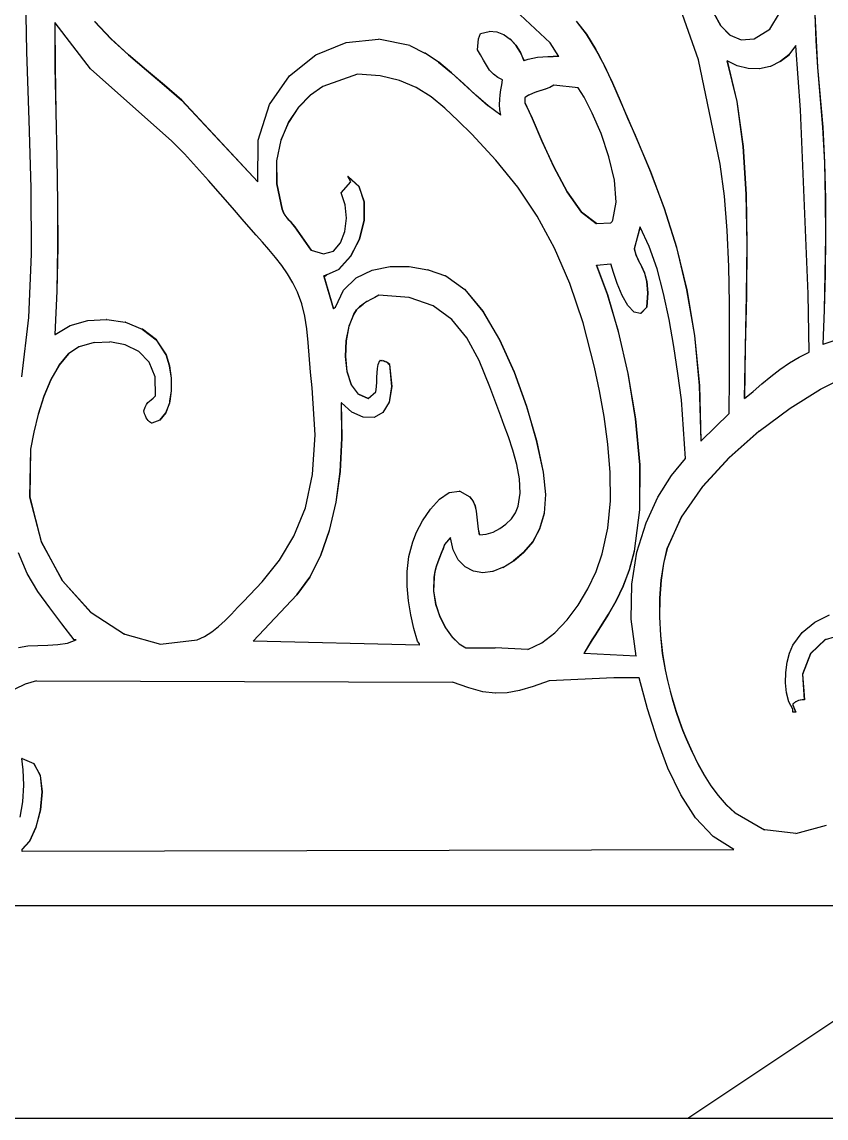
# Model space of a CAD drawing. Header units: inches. Extents: x -2812 to 9774, y -15726 to -746.
# Drawn here: x 2793.42 to 2805.66, y -9119.16 to -9102.48 of the extents above; entities that cross this region are included whole.
import ezdxf

# ---------------------------------------------------------------- set-up
doc = ezdxf.new("R2010")
doc.units = ezdxf.units.IN
doc.header["$LTSCALE"] = 17
doc.header["$MEASUREMENT"] = 0
doc.layers.add('OUTLINE', color=1, linetype='Continuous', lineweight=25)

msp = doc.modelspace()

# ---------------------------------------------------------------- linework, layer by layer
for p, q in [((2803.717, -9103.055), (2803.242, -9101.705)), ((2793.495, -9102.937), (2793.477, -9101.911)), ((2801.459, -9102.8), (2800.929, -9102.302)), ((2794.525, -9102.471), (2794.773, -9102.739)), ((2794.776, -9102.739), (2794.528, -9102.471)), ((2801.856, -9102.468), (2802.011, -9102.668)), ((2802.014, -9102.668), (2801.859, -9102.468)), ((2803.951, -9102.346), (2804.056, -9102.54)), ((2804.058, -9102.54), (2803.954, -9102.346)), ((2804.802, -9102.59), (2804.951, -9102.348)), ((2805.49, -9102.365), (2805.508, -9102.763)), ((2805.511, -9102.763), (2805.493, -9102.365)), ((2793.919, -9102.489), (2793.925, -9103.169)), ((2793.922, -9102.493), (2793.919, -9102.489)), ((2793.927, -9103.169), (2793.922, -9102.493)), ((2794.464, -9103.194), (2793.922, -9102.493)), ((2800.398, -9102.655), (2800.529, -9102.628)), ((2800.532, -9102.628), (2800.529, -9102.628)), ((2800.648, -9102.636), (2800.532, -9102.628)), ((2800.651, -9102.636), (2800.648, -9102.636)), ((2800.757, -9102.677), (2800.651, -9102.636)), ((2804.058, -9102.54), (2804.056, -9102.54)), ((2804.056, -9102.54), (2804.197, -9102.681)), ((2804.2, -9102.681), (2804.058, -9102.54)), ((2804.566, -9102.738), (2804.802, -9102.59)), ((2794.773, -9102.739), (2795.039, -9102.983)), ((2794.776, -9102.739), (2794.773, -9102.739)), ((2795.042, -9102.983), (2794.776, -9102.739)), ((2797.894, -9102.982), (2798.357, -9102.792)), ((2798.357, -9102.792), (2798.846, -9102.742)), ((2798.849, -9102.742), (2798.846, -9102.742)), ((2799.323, -9102.841), (2798.849, -9102.742)), ((2800.354, -9102.904), (2800.369, -9102.738)), ((2800.369, -9102.738), (2800.398, -9102.655)), ((2800.759, -9102.677), (2800.757, -9102.677)), ((2800.759, -9102.677), (2800.853, -9102.744)), ((2800.853, -9102.744), (2800.936, -9102.835)), ((2800.856, -9102.744), (2800.853, -9102.744)), ((2800.939, -9102.835), (2800.856, -9102.744)), ((2801.591, -9103.007), (2801.459, -9102.8)), ((2802.014, -9102.668), (2802.011, -9102.668)), ((2802.011, -9102.668), (2802.153, -9102.897)), ((2802.156, -9102.897), (2802.014, -9102.668)), ((2804.2, -9102.681), (2804.197, -9102.681)), ((2804.2, -9102.681), (2804.369, -9102.753)), ((2804.369, -9102.753), (2804.566, -9102.738)), ((2805.508, -9102.763), (2805.531, -9103.171)), ((2805.511, -9102.763), (2805.508, -9102.763)), ((2805.534, -9103.171), (2805.511, -9102.763)), ((2793.529, -9103.976), (2793.495, -9102.937)), ((2799.326, -9102.841), (2799.323, -9102.841)), ((2799.326, -9102.841), (2799.553, -9102.953)), ((2799.556, -9102.953), (2799.553, -9102.953)), ((2799.762, -9103.093), (2799.556, -9102.953)), ((2800.4, -9102.983), (2800.354, -9102.904)), ((2800.939, -9102.835), (2800.936, -9102.835)), ((2800.936, -9102.835), (2801.006, -9102.945)), ((2801.008, -9102.945), (2800.939, -9102.835)), ((2801.006, -9102.945), (2801.061, -9103.07)), ((2801.008, -9102.945), (2801.006, -9102.945)), ((2801.063, -9103.069), (2801.008, -9102.945)), ((2802.156, -9102.897), (2802.153, -9102.897)), ((2802.153, -9102.897), (2802.202, -9102.989)), ((2802.204, -9102.988), (2802.156, -9102.897)), ((2805.199, -9102.841), (2805.094, -9102.979)), ((2805.097, -9102.979), (2805.199, -9102.845)), ((2805.199, -9102.845), (2805.199, -9102.841)), ((2805.273, -9103.816), (2805.199, -9102.845)), ((2795.042, -9102.983), (2795.039, -9102.983)), ((2795.039, -9102.983), (2795.313, -9103.214)), ((2795.316, -9103.214), (2795.042, -9102.983)), ((2797.491, -9103.3), (2797.894, -9102.982)), ((2799.762, -9103.093), (2799.957, -9103.253)), ((2799.765, -9103.093), (2799.762, -9103.093)), ((2799.96, -9103.253), (2799.765, -9103.093)), ((2800.444, -9103.063), (2800.4, -9102.983)), ((2800.49, -9103.14), (2800.444, -9103.063)), ((2800.539, -9103.212), (2800.49, -9103.14)), ((2801.061, -9103.07), (2801.063, -9103.069)), ((2801.063, -9103.069), (2801.126, -9103.046)), ((2801.126, -9103.046), (2801.195, -9103.029)), ((2801.195, -9103.029), (2801.269, -9103.017)), ((2801.269, -9103.017), (2801.346, -9103.011)), ((2801.346, -9103.011), (2801.426, -9103.007)), ((2801.426, -9103.007), (2801.508, -9103.007)), ((2801.511, -9103.007), (2801.508, -9103.007)), ((2801.511, -9103.007), (2801.509, -9103.007)), ((2801.591, -9103.007), (2801.511, -9103.007)), ((2802.202, -9102.989), (2802.204, -9102.988)), ((2802.202, -9102.989), (2802.286, -9103.147)), ((2802.289, -9103.147), (2802.204, -9102.988)), ((2804.05, -9104.646), (2803.717, -9103.055)), ((2804.153, -9103.07), (2804.304, -9103.693)), ((2804.157, -9103.071), (2804.153, -9103.07)), ((2804.307, -9103.693), (2804.157, -9103.071)), ((2804.308, -9103.15), (2804.157, -9103.071)), ((2804.962, -9103.084), (2804.812, -9103.156)), ((2805.094, -9102.979), (2804.962, -9103.084)), ((2804.964, -9103.084), (2804.962, -9103.084)), ((2804.964, -9103.084), (2805.097, -9102.979)), ((2805.097, -9102.979), (2805.094, -9102.979)), ((2793.925, -9103.169), (2793.937, -9103.854)), ((2793.927, -9103.169), (2793.925, -9103.169)), ((2793.94, -9103.854), (2793.927, -9103.169)), ((2795.701, -9104.293), (2794.464, -9103.194)), ((2795.313, -9103.214), (2795.586, -9103.44)), ((2795.316, -9103.214), (2795.313, -9103.214)), ((2795.589, -9103.44), (2795.316, -9103.214)), ((2797.186, -9103.735), (2797.491, -9103.3)), ((2798.528, -9103.277), (2798.001, -9103.464)), ((2798.872, -9103.3), (2798.528, -9103.277)), ((2799.167, -9103.369), (2798.872, -9103.3)), ((2799.957, -9103.253), (2800.143, -9103.424)), ((2799.96, -9103.253), (2799.957, -9103.253)), ((2800.146, -9103.424), (2799.96, -9103.253)), ((2800.596, -9103.274), (2800.539, -9103.212)), ((2800.661, -9103.325), (2800.596, -9103.274)), ((2802.289, -9103.147), (2802.286, -9103.147)), ((2802.286, -9103.147), (2802.41, -9103.412)), ((2802.413, -9103.412), (2802.289, -9103.147)), ((2804.474, -9103.191), (2804.308, -9103.15)), ((2804.644, -9103.192), (2804.474, -9103.191)), ((2804.647, -9103.192), (2804.644, -9103.192)), ((2804.809, -9103.156), (2804.647, -9103.192)), ((2804.812, -9103.156), (2804.809, -9103.156)), ((2805.531, -9103.171), (2805.609, -9104.084)), ((2805.534, -9103.171), (2805.531, -9103.171)), ((2805.612, -9104.084), (2805.534, -9103.171)), ((2795.589, -9103.44), (2795.586, -9103.44)), ((2795.586, -9103.44), (2795.848, -9103.671)), ((2795.851, -9103.671), (2795.589, -9103.44)), ((2797.998, -9103.464), (2797.811, -9103.596)), ((2798.001, -9103.464), (2797.998, -9103.464)), ((2799.422, -9103.479), (2799.167, -9103.369)), ((2800.146, -9103.424), (2800.143, -9103.424)), ((2800.143, -9103.424), (2800.326, -9103.594)), ((2800.329, -9103.594), (2800.146, -9103.424)), ((2800.737, -9103.36), (2800.661, -9103.325)), ((2800.711, -9103.512), (2800.724, -9103.437)), ((2800.724, -9103.437), (2800.737, -9103.36)), ((2801.451, -9103.476), (2801.388, -9103.501)), ((2801.454, -9103.476), (2801.451, -9103.476)), ((2801.518, -9103.443), (2801.454, -9103.476)), ((2801.886, -9103.484), (2801.518, -9103.443)), ((2802.413, -9103.412), (2802.41, -9103.412)), ((2802.41, -9103.412), (2802.528, -9103.682)), ((2802.531, -9103.682), (2802.413, -9103.412)), ((2797.808, -9103.596), (2797.629, -9103.779)), ((2797.632, -9103.779), (2797.811, -9103.596)), ((2797.811, -9103.596), (2797.808, -9103.596)), ((2799.649, -9103.622), (2799.422, -9103.479)), ((2799.858, -9103.792), (2799.649, -9103.622)), ((2800.329, -9103.594), (2800.326, -9103.594)), ((2800.326, -9103.594), (2800.512, -9103.756)), ((2800.515, -9103.756), (2800.329, -9103.594)), ((2800.692, -9103.661), (2800.699, -9103.587)), ((2800.699, -9103.587), (2800.711, -9103.512)), ((2801.076, -9103.629), (2801.076, -9103.712)), ((2801.079, -9103.629), (2801.076, -9103.629)), ((2801.131, -9103.594), (2801.079, -9103.629)), ((2801.079, -9103.712), (2801.079, -9103.629)), ((2801.134, -9103.594), (2801.131, -9103.594)), ((2801.191, -9103.567), (2801.134, -9103.594)), ((2801.193, -9103.567), (2801.191, -9103.567)), ((2801.253, -9103.544), (2801.193, -9103.567)), ((2801.256, -9103.544), (2801.253, -9103.544)), ((2801.318, -9103.523), (2801.256, -9103.544)), ((2801.321, -9103.523), (2801.318, -9103.523)), ((2801.385, -9103.501), (2801.321, -9103.523)), ((2801.388, -9103.501), (2801.385, -9103.501)), ((2801.979, -9103.625), (2801.886, -9103.484)), ((2802.102, -9103.867), (2801.979, -9103.625)), ((2795.848, -9103.671), (2797.011, -9104.915)), ((2795.851, -9103.671), (2795.848, -9103.671)), ((2797.012, -9104.912), (2795.851, -9103.671)), ((2797.014, -9104.277), (2797.186, -9103.735)), ((2797.629, -9103.779), (2797.475, -9104.008)), ((2797.478, -9104.008), (2797.632, -9103.779)), ((2797.632, -9103.779), (2797.629, -9103.779)), ((2800.06, -9103.984), (2799.858, -9103.792)), ((2800.515, -9103.756), (2800.512, -9103.756)), ((2800.707, -9103.897), (2800.515, -9103.756)), ((2800.689, -9103.737), (2800.692, -9103.661)), ((2800.694, -9103.816), (2800.689, -9103.737)), ((2801.079, -9103.712), (2801.076, -9103.712)), ((2801.076, -9103.712), (2801.138, -9103.847)), ((2801.14, -9103.845), (2801.079, -9103.712)), ((2802.528, -9103.682), (2802.642, -9103.951)), ((2802.531, -9103.682), (2802.528, -9103.682)), ((2802.645, -9103.951), (2802.531, -9103.682)), ((2804.304, -9103.693), (2804.396, -9104.374)), ((2804.307, -9103.693), (2804.304, -9103.693)), ((2804.399, -9104.374), (2804.307, -9103.693)), ((2793.558, -9105.007), (2793.529, -9103.976)), ((2793.937, -9103.854), (2793.951, -9104.541)), ((2793.94, -9103.854), (2793.937, -9103.854)), ((2793.954, -9104.541), (2793.94, -9103.854)), ((2800.707, -9103.897), (2800.694, -9103.816)), ((2800.708, -9103.899), (2800.707, -9103.897)), ((2801.138, -9103.847), (2801.14, -9103.845)), ((2801.138, -9103.847), (2801.186, -9103.952)), ((2801.189, -9103.952), (2801.14, -9103.845)), ((2801.186, -9103.952), (2801.335, -9104.296)), ((2801.189, -9103.952), (2801.186, -9103.952)), ((2801.338, -9104.296), (2801.189, -9103.952)), ((2802.234, -9104.18), (2802.102, -9103.867)), ((2802.642, -9103.951), (2802.754, -9104.21)), ((2802.645, -9103.951), (2802.642, -9103.951)), ((2802.757, -9104.21), (2802.645, -9103.951)), ((2805.39, -9106.616), (2805.273, -9103.816)), ((2797.475, -9104.008), (2797.36, -9104.281)), ((2797.363, -9104.281), (2797.478, -9104.008)), ((2797.478, -9104.008), (2797.475, -9104.008)), ((2800.266, -9104.189), (2800.06, -9103.984)), ((2805.609, -9104.084), (2805.637, -9104.618)), ((2805.612, -9104.084), (2805.609, -9104.084)), ((2805.639, -9104.618), (2805.612, -9104.084)), ((2795.891, -9104.488), (2795.701, -9104.293)), ((2797.012, -9104.912), (2797.014, -9104.277)), ((2797.36, -9104.281), (2797.296, -9104.594)), ((2797.299, -9104.594), (2797.363, -9104.281)), ((2797.363, -9104.281), (2797.36, -9104.281)), ((2800.634, -9104.582), (2800.266, -9104.189)), ((2801.335, -9104.296), (2801.515, -9104.687)), ((2801.338, -9104.296), (2801.335, -9104.296)), ((2801.518, -9104.687), (2801.338, -9104.296)), ((2802.353, -9104.531), (2802.234, -9104.18)), ((2802.757, -9104.21), (2802.754, -9104.21)), ((2802.754, -9104.21), (2802.986, -9104.754)), ((2802.989, -9104.754), (2802.757, -9104.21)), ((2804.396, -9104.374), (2804.442, -9105.101)), ((2804.399, -9104.374), (2804.396, -9104.374)), ((2804.445, -9105.101), (2804.399, -9104.374)), ((2793.951, -9104.541), (2793.962, -9105.226)), ((2793.954, -9104.541), (2793.951, -9104.541)), ((2793.964, -9105.226), (2793.954, -9104.541)), ((2796.077, -9104.688), (2795.891, -9104.488)), ((2797.296, -9104.594), (2797.298, -9104.945)), ((2797.299, -9104.594), (2797.296, -9104.594)), ((2797.301, -9104.945), (2797.299, -9104.594)), ((2800.966, -9104.994), (2800.634, -9104.582)), ((2802.438, -9104.888), (2802.353, -9104.531)), ((2805.637, -9104.618), (2805.651, -9105.178)), ((2805.639, -9104.618), (2805.637, -9104.618)), ((2805.654, -9105.178), (2805.639, -9104.618)), ((2796.26, -9104.894), (2796.077, -9104.688)), ((2801.515, -9104.687), (2801.718, -9105.066)), ((2801.518, -9104.687), (2801.515, -9104.687)), ((2801.721, -9105.066), (2801.518, -9104.687)), ((2802.989, -9104.754), (2802.986, -9104.754)), ((2802.986, -9104.754), (2803.198, -9105.319)), ((2803.201, -9105.319), (2802.989, -9104.754)), ((2804.112, -9105.134), (2804.05, -9104.646)), ((2796.442, -9105.102), (2796.26, -9104.894)), ((2797.011, -9104.915), (2797.012, -9104.912)), ((2797.298, -9104.945), (2797.38, -9105.33)), ((2797.301, -9104.945), (2797.298, -9104.945)), ((2797.382, -9105.33), (2797.301, -9104.945)), ((2798.278, -9105.081), (2798.425, -9104.915)), ((2798.425, -9104.915), (2798.381, -9104.832)), ((2798.384, -9104.832), (2798.381, -9104.832)), ((2798.381, -9104.832), (2798.386, -9104.837)), ((2798.552, -9104.983), (2798.384, -9104.832)), ((2798.384, -9104.832), (2798.386, -9104.837)), ((2798.386, -9104.837), (2798.549, -9104.983)), ((2802.466, -9105.221), (2802.438, -9104.888)), ((2793.564, -9106.014), (2793.558, -9105.007)), ((2796.622, -9105.311), (2796.442, -9105.102)), ((2798.341, -9105.262), (2798.278, -9105.081)), ((2798.549, -9104.983), (2798.628, -9105.216)), ((2798.552, -9104.983), (2798.549, -9104.983)), ((2798.631, -9105.216), (2798.552, -9104.983)), ((2801.264, -9105.437), (2800.966, -9104.994)), ((2801.718, -9105.066), (2801.936, -9105.373)), ((2801.721, -9105.066), (2801.718, -9105.066)), ((2801.939, -9105.373), (2801.721, -9105.066)), ((2804.153, -9105.656), (2804.112, -9105.134)), ((2804.442, -9105.101), (2804.455, -9105.862)), ((2804.445, -9105.101), (2804.442, -9105.101)), ((2804.458, -9105.862), (2804.445, -9105.101)), ((2793.962, -9105.226), (2793.963, -9105.906)), ((2793.964, -9105.226), (2793.962, -9105.226)), ((2793.966, -9105.906), (2793.964, -9105.226)), ((2796.802, -9105.519), (2796.622, -9105.311)), ((2798.36, -9105.467), (2798.341, -9105.262)), ((2798.628, -9105.216), (2798.627, -9105.495)), ((2798.631, -9105.216), (2798.628, -9105.216)), ((2798.63, -9105.495), (2798.631, -9105.216)), ((2802.416, -9105.496), (2802.466, -9105.221)), ((2805.651, -9105.178), (2805.653, -9105.748)), ((2805.654, -9105.178), (2805.651, -9105.178)), ((2805.656, -9105.748), (2805.654, -9105.178)), ((2797.38, -9105.33), (2797.399, -9105.379)), ((2797.382, -9105.33), (2797.38, -9105.33)), ((2797.402, -9105.379), (2797.382, -9105.33)), ((2797.399, -9105.379), (2797.423, -9105.422)), ((2797.402, -9105.379), (2797.399, -9105.379)), ((2797.426, -9105.422), (2797.402, -9105.379)), ((2797.423, -9105.422), (2797.451, -9105.46)), ((2797.426, -9105.422), (2797.423, -9105.422)), ((2797.454, -9105.46), (2797.426, -9105.422)), ((2797.451, -9105.46), (2797.481, -9105.495)), ((2797.454, -9105.46), (2797.451, -9105.46)), ((2797.484, -9105.495), (2797.454, -9105.46)), ((2798.335, -9105.669), (2798.36, -9105.467)), ((2801.528, -9105.922), (2801.264, -9105.437)), ((2801.936, -9105.373), (2802.161, -9105.55)), ((2801.939, -9105.373), (2801.936, -9105.373)), ((2802.164, -9105.549), (2801.939, -9105.373)), ((2803.201, -9105.319), (2803.198, -9105.319)), ((2803.198, -9105.319), (2803.384, -9105.915)), ((2803.387, -9105.915), (2803.201, -9105.319)), ((2796.982, -9105.724), (2796.802, -9105.519)), ((2797.481, -9105.495), (2797.512, -9105.529)), ((2797.484, -9105.495), (2797.481, -9105.495)), ((2797.515, -9105.529), (2797.484, -9105.495)), ((2797.512, -9105.529), (2797.543, -9105.563)), ((2797.515, -9105.529), (2797.512, -9105.529)), ((2797.545, -9105.563), (2797.515, -9105.529)), ((2797.543, -9105.563), (2797.571, -9105.6)), ((2797.545, -9105.563), (2797.543, -9105.563)), ((2797.574, -9105.6), (2797.545, -9105.563)), ((2797.571, -9105.6), (2797.821, -9105.952)), ((2797.574, -9105.6), (2797.571, -9105.6)), ((2797.824, -9105.952), (2797.574, -9105.6)), ((2798.627, -9105.495), (2798.556, -9105.784)), ((2798.558, -9105.784), (2798.63, -9105.495)), ((2798.63, -9105.495), (2798.627, -9105.495)), ((2802.161, -9105.55), (2802.164, -9105.549)), ((2802.164, -9105.549), (2802.386, -9105.537)), ((2802.386, -9105.537), (2802.396, -9105.528)), ((2802.396, -9105.528), (2802.401, -9105.523)), ((2802.401, -9105.523), (2802.406, -9105.516)), ((2802.406, -9105.516), (2802.409, -9105.509)), ((2802.409, -9105.509), (2802.416, -9105.496)), ((2802.828, -9105.6), (2802.74, -9105.931)), ((2802.743, -9105.931), (2802.83, -9105.603)), ((2802.83, -9105.603), (2802.828, -9105.6)), ((2802.969, -9105.897), (2802.83, -9105.603)), ((2797.079, -9105.833), (2796.982, -9105.724)), ((2798.268, -9105.844), (2798.335, -9105.669)), ((2798.556, -9105.784), (2798.423, -9106.046)), ((2798.426, -9106.046), (2798.558, -9105.784)), ((2798.558, -9105.784), (2798.556, -9105.784)), ((2804.178, -9106.203), (2804.153, -9105.656)), ((2805.653, -9105.748), (2805.646, -9106.315)), ((2805.649, -9106.315), (2805.656, -9105.748)), ((2805.656, -9105.748), (2805.653, -9105.748)), ((2793.963, -9105.906), (2793.951, -9106.578)), ((2793.954, -9106.578), (2793.966, -9105.906)), ((2793.966, -9105.906), (2793.963, -9105.906)), ((2797.179, -9105.945), (2797.079, -9105.833)), ((2797.277, -9106.063), (2797.179, -9105.945)), ((2797.824, -9105.952), (2797.821, -9105.952)), ((2797.824, -9105.952), (2798.011, -9106.011)), ((2798.011, -9106.011), (2798.16, -9105.967)), ((2798.16, -9105.967), (2798.268, -9105.844)), ((2801.761, -9106.46), (2801.528, -9105.922)), ((2802.74, -9105.931), (2802.764, -9106.027)), ((2802.743, -9105.931), (2802.74, -9105.931)), ((2802.767, -9106.027), (2802.743, -9105.931)), ((2803.087, -9106.238), (2802.969, -9105.897)), ((2803.384, -9105.915), (2803.539, -9106.555)), ((2803.387, -9105.915), (2803.384, -9105.915)), ((2803.542, -9106.555), (2803.387, -9105.915)), ((2804.455, -9105.862), (2804.447, -9106.642)), ((2804.449, -9106.642), (2804.458, -9105.862)), ((2804.458, -9105.862), (2804.455, -9105.862)), ((2793.524, -9106.978), (2793.564, -9106.014)), ((2797.373, -9106.186), (2797.277, -9106.063)), ((2798.423, -9106.046), (2798.239, -9106.246)), ((2798.242, -9106.246), (2798.426, -9106.046)), ((2798.426, -9106.046), (2798.423, -9106.046)), ((2802.764, -9106.027), (2802.804, -9106.112)), ((2802.767, -9106.027), (2802.764, -9106.027)), ((2802.807, -9106.112), (2802.767, -9106.027)), ((2802.804, -9106.112), (2802.852, -9106.2)), ((2802.807, -9106.112), (2802.804, -9106.112)), ((2802.855, -9106.2), (2802.807, -9106.112)), ((2797.463, -9106.315), (2797.373, -9106.186)), ((2798.065, -9106.323), (2798.239, -9106.246)), ((2798.242, -9106.246), (2798.239, -9106.246)), ((2798.507, -9106.373), (2798.749, -9106.256)), ((2798.749, -9106.256), (2799.023, -9106.202)), ((2799.025, -9106.202), (2799.023, -9106.202)), ((2799.025, -9106.202), (2799.312, -9106.204)), ((2799.315, -9106.204), (2799.312, -9106.204)), ((2799.315, -9106.204), (2799.6, -9106.254)), ((2799.602, -9106.254), (2799.6, -9106.254)), ((2799.602, -9106.254), (2799.868, -9106.346)), ((2802.165, -9106.18), (2802.331, -9106.629)), ((2802.168, -9106.18), (2802.165, -9106.18)), ((2802.168, -9106.18), (2802.386, -9106.16)), ((2802.334, -9106.629), (2802.168, -9106.18)), ((2802.423, -9106.292), (2802.386, -9106.16)), ((2802.481, -9106.463), (2802.423, -9106.292)), ((2802.852, -9106.2), (2802.897, -9106.302)), ((2802.855, -9106.2), (2802.852, -9106.2)), ((2802.9, -9106.302), (2802.855, -9106.2)), ((2802.897, -9106.302), (2802.932, -9106.432)), ((2802.9, -9106.302), (2802.897, -9106.302)), ((2802.934, -9106.432), (2802.9, -9106.302)), ((2803.187, -9106.612), (2803.087, -9106.238)), ((2804.189, -9106.764), (2804.178, -9106.203)), ((2797.544, -9106.451), (2797.463, -9106.315)), ((2797.615, -9106.595), (2797.544, -9106.451)), ((2798.013, -9106.346), (2798.16, -9106.844)), ((2798.016, -9106.346), (2798.013, -9106.346)), ((2798.016, -9106.346), (2798.062, -9106.326)), ((2798.02, -9106.36), (2798.016, -9106.346)), ((2798.02, -9106.36), (2798.062, -9106.326)), ((2798.162, -9106.842), (2798.02, -9106.36)), ((2798.062, -9106.326), (2798.065, -9106.323)), ((2798.315, -9106.56), (2798.507, -9106.373)), ((2799.871, -9106.346), (2799.868, -9106.346)), ((2799.871, -9106.346), (2800.163, -9106.553)), ((2801.963, -9107.061), (2801.761, -9106.46)), ((2802.556, -9106.641), (2802.481, -9106.463)), ((2802.932, -9106.432), (2802.946, -9106.601)), ((2802.934, -9106.432), (2802.932, -9106.432)), ((2802.949, -9106.601), (2802.934, -9106.432)), ((2805.646, -9106.315), (2805.632, -9106.865)), ((2805.635, -9106.865), (2805.649, -9106.315)), ((2805.649, -9106.315), (2805.646, -9106.315)), ((2793.951, -9106.578), (2793.919, -9107.238)), ((2793.922, -9107.236), (2793.954, -9106.578)), ((2793.954, -9106.578), (2793.951, -9106.578)), ((2797.678, -9106.77), (2797.615, -9106.595)), ((2798.19, -9106.823), (2798.315, -9106.56)), ((2798.852, -9106.637), (2798.793, -9106.672)), ((2799.313, -9106.673), (2798.852, -9106.637)), ((2800.163, -9106.553), (2800.439, -9106.888)), ((2800.166, -9106.553), (2800.163, -9106.553)), ((2800.441, -9106.888), (2800.166, -9106.553)), ((2802.331, -9106.629), (2802.496, -9107.19)), ((2802.334, -9106.629), (2802.331, -9106.629)), ((2802.499, -9107.19), (2802.334, -9106.629)), ((2802.643, -9106.796), (2802.556, -9106.641)), ((2802.946, -9106.601), (2802.931, -9106.823)), ((2802.934, -9106.823), (2802.949, -9106.601)), ((2802.949, -9106.601), (2802.946, -9106.601)), ((2803.27, -9107.01), (2803.187, -9106.612)), ((2803.542, -9106.555), (2803.539, -9106.555)), ((2803.539, -9106.555), (2803.657, -9107.251)), ((2803.66, -9107.251), (2803.542, -9106.555)), ((2804.447, -9106.642), (2804.43, -9107.43)), ((2804.433, -9107.43), (2804.449, -9106.642)), ((2804.449, -9106.642), (2804.447, -9106.642)), ((2805.405, -9107.508), (2805.39, -9106.616)), ((2797.723, -9106.956), (2797.678, -9106.77)), ((2798.612, -9106.773), (2798.559, -9106.814)), ((2798.562, -9106.814), (2798.615, -9106.773)), ((2798.615, -9106.773), (2798.612, -9106.773)), ((2798.669, -9106.737), (2798.615, -9106.773)), ((2798.672, -9106.737), (2798.669, -9106.737)), ((2798.729, -9106.705), (2798.672, -9106.737)), ((2798.731, -9106.705), (2798.729, -9106.705)), ((2798.79, -9106.672), (2798.731, -9106.705)), ((2798.793, -9106.672), (2798.79, -9106.672)), ((2799.677, -9106.8), (2799.313, -9106.673)), ((2799.963, -9107.008), (2799.677, -9106.8)), ((2802.738, -9106.899), (2802.643, -9106.796)), ((2804.191, -9107.331), (2804.189, -9106.764)), ((2793.418, -9107.883), (2793.524, -9106.978)), ((2797.754, -9107.153), (2797.723, -9106.956)), ((2798.16, -9106.844), (2798.162, -9106.842)), ((2798.162, -9106.842), (2798.19, -9106.823)), ((2798.469, -9106.927), (2798.396, -9107.11)), ((2798.399, -9107.11), (2798.472, -9106.927)), ((2798.511, -9106.864), (2798.469, -9106.927)), ((2798.472, -9106.927), (2798.469, -9106.927)), ((2798.472, -9106.927), (2798.514, -9106.864)), ((2798.559, -9106.814), (2798.511, -9106.864)), ((2798.514, -9106.864), (2798.511, -9106.864)), ((2798.514, -9106.864), (2798.562, -9106.814)), ((2798.562, -9106.814), (2798.559, -9106.814)), ((2800.439, -9106.888), (2800.69, -9107.318)), ((2800.441, -9106.888), (2800.439, -9106.888)), ((2800.693, -9107.318), (2800.441, -9106.888)), ((2802.836, -9106.918), (2802.738, -9106.899)), ((2802.931, -9106.823), (2802.836, -9106.918)), ((2802.839, -9106.918), (2802.836, -9106.918)), ((2802.839, -9106.918), (2802.934, -9106.823)), ((2802.934, -9106.823), (2802.931, -9106.823)), ((2805.632, -9106.865), (2805.611, -9107.383)), ((2805.614, -9107.382), (2805.635, -9106.865)), ((2805.635, -9106.865), (2805.632, -9106.865)), ((2793.922, -9107.236), (2794.152, -9107.102)), ((2794.152, -9107.102), (2794.422, -9107.025)), ((2794.422, -9107.025), (2794.708, -9107.007)), ((2794.711, -9107.007), (2794.708, -9107.007)), ((2794.711, -9107.007), (2794.991, -9107.05)), ((2794.993, -9107.05), (2794.991, -9107.05)), ((2794.993, -9107.05), (2795.249, -9107.154)), ((2798.396, -9107.11), (2798.353, -9107.333)), ((2798.356, -9107.333), (2798.399, -9107.11)), ((2798.399, -9107.11), (2798.396, -9107.11)), ((2800.191, -9107.29), (2799.963, -9107.008)), ((2802.136, -9107.736), (2801.963, -9107.061)), ((2803.342, -9107.42), (2803.27, -9107.01)), ((2793.919, -9107.238), (2793.922, -9107.236)), ((2795.249, -9107.154), (2795.463, -9107.32)), ((2795.252, -9107.154), (2795.249, -9107.154)), ((2795.466, -9107.32), (2795.252, -9107.154)), ((2797.775, -9107.361), (2797.754, -9107.153)), ((2800.378, -9107.635), (2800.191, -9107.29)), ((2802.496, -9107.19), (2802.644, -9107.832)), ((2802.499, -9107.19), (2802.496, -9107.19)), ((2802.647, -9107.832), (2802.499, -9107.19)), ((2803.66, -9107.251), (2803.657, -9107.251)), ((2803.657, -9107.251), (2803.731, -9108.014)), ((2803.734, -9108.014), (2803.66, -9107.251)), ((2805.614, -9107.382), (2805.876, -9107.297)), ((2794.287, -9107.425), (2794.129, -9107.532)), ((2794.29, -9107.425), (2794.287, -9107.425)), ((2794.517, -9107.36), (2794.29, -9107.425)), ((2794.52, -9107.36), (2794.517, -9107.36)), ((2794.52, -9107.36), (2794.759, -9107.349)), ((2794.992, -9107.394), (2794.759, -9107.349)), ((2795.197, -9107.496), (2794.992, -9107.394)), ((2795.463, -9107.32), (2795.613, -9107.549)), ((2795.466, -9107.32), (2795.463, -9107.32)), ((2795.615, -9107.549), (2795.466, -9107.32)), ((2797.812, -9107.808), (2797.775, -9107.361)), ((2798.353, -9107.333), (2798.342, -9107.571)), ((2798.345, -9107.571), (2798.356, -9107.333)), ((2798.356, -9107.333), (2798.353, -9107.333)), ((2800.69, -9107.318), (2800.912, -9107.81)), ((2800.693, -9107.318), (2800.69, -9107.318)), ((2800.915, -9107.81), (2800.693, -9107.318)), ((2803.405, -9107.831), (2803.342, -9107.42)), ((2804.188, -9107.893), (2804.191, -9107.331)), ((2804.43, -9107.43), (2804.418, -9108.213)), ((2804.421, -9108.21), (2804.433, -9107.43)), ((2804.433, -9107.43), (2804.43, -9107.43)), ((2805.611, -9107.383), (2805.614, -9107.382)), ((2794.127, -9107.532), (2793.984, -9107.704)), ((2793.987, -9107.704), (2794.129, -9107.532)), ((2794.129, -9107.532), (2794.127, -9107.532)), ((2795.355, -9107.658), (2795.197, -9107.496)), ((2795.613, -9107.549), (2795.664, -9107.714)), ((2795.615, -9107.549), (2795.613, -9107.549)), ((2795.667, -9107.714), (2795.615, -9107.549)), ((2798.342, -9107.571), (2798.367, -9107.801)), ((2798.345, -9107.571), (2798.342, -9107.571)), ((2798.37, -9107.801), (2798.345, -9107.571)), ((2798.844, -9107.693), (2798.867, -9107.632)), ((2798.87, -9107.632), (2798.867, -9107.632)), ((2798.87, -9107.632), (2798.899, -9107.635)), ((2798.902, -9107.635), (2798.899, -9107.635)), ((2798.902, -9107.635), (2798.924, -9107.639)), ((2798.927, -9107.639), (2798.924, -9107.639)), ((2798.927, -9107.639), (2798.945, -9107.646)), ((2798.947, -9107.646), (2798.945, -9107.646)), ((2798.947, -9107.646), (2798.962, -9107.654)), ((2800.544, -9108.036), (2800.378, -9107.635)), ((2805.102, -9107.669), (2805.251, -9107.58)), ((2805.251, -9107.58), (2805.405, -9107.508)), ((2793.984, -9107.704), (2793.86, -9107.924)), ((2793.863, -9107.924), (2793.987, -9107.704)), ((2793.987, -9107.704), (2793.984, -9107.704)), ((2795.446, -9107.883), (2795.355, -9107.658)), ((2795.664, -9107.714), (2795.691, -9107.901)), ((2795.667, -9107.714), (2795.664, -9107.714)), ((2795.694, -9107.901), (2795.667, -9107.714)), ((2797.836, -9108.047), (2797.812, -9107.808)), ((2798.367, -9107.801), (2798.431, -9108.001)), ((2798.37, -9107.801), (2798.367, -9107.801)), ((2798.434, -9108.001), (2798.37, -9107.801)), ((2798.824, -9107.821), (2798.831, -9107.756)), ((2798.831, -9107.756), (2798.844, -9107.693)), ((2798.965, -9107.654), (2798.962, -9107.654)), ((2798.978, -9107.665), (2798.965, -9107.654)), ((2798.978, -9107.665), (2798.995, -9107.678)), ((2798.981, -9107.665), (2798.978, -9107.665)), ((2798.998, -9107.678), (2798.981, -9107.665)), ((2798.995, -9107.678), (2799.014, -9107.694)), ((2798.998, -9107.678), (2798.995, -9107.678)), ((2799.017, -9107.694), (2798.998, -9107.678)), ((2799.014, -9107.694), (2799.05, -9108.026)), ((2799.017, -9107.694), (2799.014, -9107.694)), ((2799.052, -9108.026), (2799.017, -9107.694)), ((2800.912, -9107.81), (2801.101, -9108.331)), ((2800.915, -9107.81), (2800.912, -9107.81)), ((2801.104, -9108.331), (2800.915, -9107.81)), ((2802.211, -9108.093), (2802.136, -9107.736)), ((2804.819, -9107.876), (2804.958, -9107.768)), ((2804.958, -9107.768), (2805.102, -9107.669)), ((2793.86, -9107.924), (2793.754, -9108.177)), ((2793.757, -9108.177), (2793.863, -9107.924)), ((2793.863, -9107.924), (2793.86, -9107.924)), ((2795.451, -9108.171), (2795.446, -9107.883)), ((2795.691, -9107.901), (2795.692, -9108.095)), ((2795.694, -9107.901), (2795.691, -9107.901)), ((2795.695, -9108.095), (2795.694, -9107.901)), ((2798.816, -9108.031), (2798.82, -9107.958)), ((2798.82, -9107.958), (2798.821, -9107.888)), ((2798.821, -9107.888), (2798.824, -9107.821)), ((2802.644, -9107.832), (2802.758, -9108.52)), ((2802.647, -9107.832), (2802.644, -9107.832)), ((2802.761, -9108.52), (2802.647, -9107.832)), ((2803.461, -9108.233), (2803.405, -9107.831)), ((2804.183, -9108.441), (2804.188, -9107.893)), ((2804.683, -9107.988), (2804.819, -9107.876)), ((2805.577, -9108.07), (2805.994, -9107.86)), ((2795.692, -9108.095), (2795.668, -9108.255)), ((2795.671, -9108.252), (2795.695, -9108.095)), ((2795.695, -9108.095), (2795.692, -9108.095)), ((2797.882, -9108.765), (2797.836, -9108.047)), ((2798.431, -9108.001), (2798.538, -9108.146)), ((2798.434, -9108.001), (2798.431, -9108.001)), ((2798.541, -9108.146), (2798.434, -9108.001)), ((2798.541, -9108.146), (2798.538, -9108.146)), ((2798.691, -9108.212), (2798.541, -9108.146)), ((2798.541, -9108.146), (2798.69, -9108.213)), ((2798.691, -9108.212), (2798.808, -9108.109)), ((2798.808, -9108.109), (2798.816, -9108.031)), ((2799.05, -9108.026), (2799.011, -9108.267)), ((2799.014, -9108.267), (2799.052, -9108.026)), ((2799.052, -9108.026), (2799.05, -9108.026)), ((2800.708, -9108.482), (2800.544, -9108.036)), ((2802.282, -9108.487), (2802.211, -9108.093)), ((2803.734, -9108.014), (2803.731, -9108.014)), ((2803.731, -9108.014), (2803.756, -9108.856)), ((2803.759, -9108.853), (2803.734, -9108.014)), ((2804.421, -9108.21), (2804.549, -9108.102)), ((2804.549, -9108.102), (2804.683, -9107.988)), ((2805.115, -9108.357), (2805.574, -9108.07)), ((2805.577, -9108.07), (2805.574, -9108.07)), ((2793.754, -9108.177), (2793.668, -9108.448)), ((2793.67, -9108.448), (2793.757, -9108.177)), ((2793.757, -9108.177), (2793.754, -9108.177)), ((2795.294, -9108.342), (2795.315, -9108.301)), ((2795.315, -9108.301), (2795.336, -9108.272)), ((2795.336, -9108.272), (2795.36, -9108.25)), ((2795.36, -9108.25), (2795.386, -9108.23)), ((2795.386, -9108.23), (2795.416, -9108.205)), ((2795.416, -9108.205), (2795.451, -9108.171)), ((2795.665, -9108.277), (2795.607, -9108.431)), ((2795.61, -9108.431), (2795.668, -9108.277)), ((2795.668, -9108.255), (2795.665, -9108.277)), ((2795.668, -9108.277), (2795.665, -9108.277)), ((2795.668, -9108.277), (2795.671, -9108.252)), ((2795.668, -9108.255), (2795.671, -9108.252)), ((2798.278, -9108.275), (2798.288, -9108.814)), ((2798.281, -9108.277), (2798.278, -9108.275)), ((2798.443, -9108.419), (2798.281, -9108.277)), ((2798.291, -9108.814), (2798.281, -9108.277)), ((2798.69, -9108.213), (2798.691, -9108.212)), ((2799.011, -9108.267), (2798.915, -9108.423)), ((2798.918, -9108.423), (2799.014, -9108.267)), ((2799.014, -9108.267), (2799.011, -9108.267)), ((2803.52, -9109.125), (2803.461, -9108.233)), ((2804.418, -9108.213), (2804.421, -9108.21)), ((2793.668, -9108.448), (2793.6, -9108.721)), ((2793.603, -9108.721), (2793.67, -9108.448)), ((2793.67, -9108.448), (2793.668, -9108.448)), ((2795.274, -9108.399), (2795.294, -9108.342)), ((2795.287, -9108.442), (2795.274, -9108.399)), ((2795.298, -9108.476), (2795.287, -9108.442)), ((2795.31, -9108.503), (2795.298, -9108.476)), ((2795.607, -9108.431), (2795.517, -9108.54)), ((2795.52, -9108.54), (2795.61, -9108.431)), ((2795.61, -9108.431), (2795.607, -9108.431)), ((2798.615, -9108.495), (2798.443, -9108.419)), ((2798.915, -9108.423), (2798.781, -9108.498)), ((2798.918, -9108.423), (2798.915, -9108.423)), ((2801.101, -9108.331), (2801.25, -9108.85)), ((2801.104, -9108.331), (2801.101, -9108.331)), ((2801.253, -9108.85), (2801.104, -9108.331)), ((2803.759, -9108.853), (2804.183, -9108.441)), ((2804.642, -9108.708), (2805.112, -9108.357)), ((2805.115, -9108.357), (2805.112, -9108.357)), ((2795.323, -9108.526), (2795.31, -9108.503)), ((2795.341, -9108.546), (2795.323, -9108.526)), ((2795.363, -9108.566), (2795.341, -9108.546)), ((2795.392, -9108.586), (2795.363, -9108.566)), ((2795.395, -9108.586), (2795.392, -9108.586)), ((2795.394, -9108.585), (2795.395, -9108.586)), ((2795.517, -9108.54), (2795.395, -9108.586)), ((2795.52, -9108.54), (2795.517, -9108.54)), ((2798.781, -9108.498), (2798.615, -9108.495)), ((2800.76, -9108.621), (2800.708, -9108.482)), ((2800.825, -9108.796), (2800.76, -9108.621)), ((2802.339, -9108.905), (2802.282, -9108.487)), ((2802.758, -9108.52), (2802.823, -9109.222)), ((2802.761, -9108.52), (2802.758, -9108.52)), ((2802.826, -9109.222), (2802.761, -9108.52)), ((2793.6, -9108.721), (2793.551, -9108.98)), ((2793.554, -9108.98), (2793.603, -9108.721)), ((2793.603, -9108.721), (2793.6, -9108.721)), ((2797.844, -9109.369), (2797.882, -9108.765)), ((2798.288, -9108.814), (2798.261, -9109.321)), ((2798.264, -9109.321), (2798.291, -9108.814)), ((2798.291, -9108.814), (2798.288, -9108.814)), ((2800.893, -9108.998), (2800.825, -9108.796)), ((2804.639, -9108.708), (2804.185, -9109.111)), ((2804.188, -9109.111), (2804.642, -9108.708)), ((2804.642, -9108.708), (2804.639, -9108.708)), ((2793.551, -9108.98), (2793.538, -9109.712)), ((2793.541, -9109.712), (2793.554, -9108.98)), ((2793.554, -9108.98), (2793.551, -9108.98)), ((2801.25, -9108.85), (2801.356, -9109.333)), ((2801.253, -9108.85), (2801.25, -9108.85)), ((2801.358, -9109.333), (2801.253, -9108.85)), ((2802.374, -9109.336), (2802.339, -9108.905)), ((2803.756, -9108.856), (2803.759, -9108.853)), ((2800.952, -9109.215), (2800.893, -9108.998)), ((2803.305, -9109.384), (2803.52, -9109.125)), ((2804.185, -9109.111), (2803.781, -9109.551)), ((2803.783, -9109.551), (2804.188, -9109.111)), ((2804.188, -9109.111), (2804.185, -9109.111)), ((2800.992, -9109.436), (2800.952, -9109.215)), ((2802.823, -9109.222), (2802.822, -9109.905)), ((2802.826, -9109.222), (2802.823, -9109.222)), ((2802.825, -9109.905), (2802.826, -9109.222)), ((2797.733, -9109.876), (2797.844, -9109.369)), ((2798.261, -9109.321), (2798.197, -9109.791)), ((2798.2, -9109.791), (2798.264, -9109.321)), ((2798.264, -9109.321), (2798.261, -9109.321)), ((2801.003, -9109.652), (2800.992, -9109.436)), ((2801.356, -9109.333), (2801.39, -9109.67)), ((2801.358, -9109.333), (2801.356, -9109.333)), ((2801.393, -9109.67), (2801.358, -9109.333)), ((2802.377, -9109.767), (2802.374, -9109.336)), ((2803.1, -9109.712), (2803.305, -9109.384)), ((2799.775, -9109.743), (2799.925, -9109.643)), ((2799.925, -9109.643), (2800.081, -9109.622)), ((2800.084, -9109.622), (2800.081, -9109.622)), ((2800.084, -9109.622), (2800.236, -9109.706)), ((2803.781, -9109.551), (2803.456, -9110.016)), ((2803.458, -9110.016), (2803.783, -9109.551)), ((2803.783, -9109.551), (2803.781, -9109.551)), ((2793.538, -9109.712), (2793.711, -9110.392)), ((2793.541, -9109.712), (2793.538, -9109.712)), ((2793.714, -9110.392), (2793.541, -9109.712)), ((2798.197, -9109.791), (2798.098, -9110.219)), ((2798.101, -9110.219), (2798.2, -9109.791)), ((2798.2, -9109.791), (2798.197, -9109.791)), ((2799.637, -9109.895), (2799.775, -9109.743)), ((2800.236, -9109.706), (2800.285, -9109.769)), ((2800.239, -9109.706), (2800.236, -9109.706)), ((2800.288, -9109.769), (2800.239, -9109.706)), ((2800.285, -9109.769), (2800.316, -9109.844)), ((2800.288, -9109.769), (2800.285, -9109.769)), ((2800.319, -9109.844), (2800.288, -9109.769)), ((2800.973, -9109.851), (2801.003, -9109.652)), ((2801.39, -9109.67), (2801.369, -9109.955)), ((2801.372, -9109.955), (2801.393, -9109.67)), ((2801.393, -9109.67), (2801.39, -9109.67)), ((2802.34, -9110.184), (2802.377, -9109.767)), ((2802.92, -9110.103), (2803.1, -9109.712)), ((2797.56, -9110.305), (2797.733, -9109.876)), ((2799.518, -9110.071), (2799.637, -9109.895)), ((2800.316, -9109.844), (2800.334, -9109.927)), ((2800.319, -9109.844), (2800.316, -9109.844)), ((2800.337, -9109.927), (2800.319, -9109.844)), ((2800.334, -9109.927), (2800.346, -9110.016)), ((2800.337, -9109.927), (2800.334, -9109.927)), ((2800.348, -9110.016), (2800.337, -9109.927)), ((2800.869, -9110.044), (2800.932, -9109.952)), ((2800.932, -9109.952), (2800.973, -9109.851)), ((2801.369, -9109.955), (2801.3, -9110.193)), ((2801.303, -9110.193), (2801.372, -9109.955)), ((2801.372, -9109.955), (2801.369, -9109.955)), ((2802.822, -9109.905), (2802.74, -9110.535)), ((2802.743, -9110.535), (2802.825, -9109.905)), ((2802.825, -9109.905), (2802.822, -9109.905)), ((2799.426, -9110.245), (2799.518, -9110.071)), ((2800.346, -9110.016), (2800.354, -9110.108)), ((2800.348, -9110.016), (2800.346, -9110.016)), ((2800.357, -9110.108), (2800.348, -9110.016)), ((2800.354, -9110.108), (2800.365, -9110.199)), ((2800.357, -9110.108), (2800.354, -9110.108)), ((2800.368, -9110.199), (2800.357, -9110.108)), ((2800.692, -9110.192), (2800.787, -9110.125)), ((2800.787, -9110.125), (2800.869, -9110.044)), ((2802.782, -9110.548), (2802.92, -9110.103)), ((2803.456, -9110.016), (2803.24, -9110.494)), ((2803.243, -9110.494), (2803.458, -9110.016)), ((2803.458, -9110.016), (2803.456, -9110.016)), ((2797.338, -9110.673), (2797.56, -9110.305)), ((2798.098, -9110.219), (2797.965, -9110.6)), ((2797.968, -9110.6), (2798.101, -9110.219)), ((2798.101, -9110.219), (2798.098, -9110.219)), ((2799.368, -9110.39), (2799.426, -9110.245)), ((2800.365, -9110.199), (2800.384, -9110.287)), ((2800.368, -9110.199), (2800.365, -9110.199)), ((2800.386, -9110.286), (2800.368, -9110.199)), ((2800.384, -9110.287), (2800.386, -9110.286)), ((2800.386, -9110.286), (2800.485, -9110.275)), ((2800.485, -9110.275), (2800.59, -9110.243)), ((2800.59, -9110.243), (2800.692, -9110.192)), ((2801.3, -9110.193), (2801.194, -9110.39)), ((2801.197, -9110.39), (2801.303, -9110.193)), ((2801.303, -9110.193), (2801.3, -9110.193)), ((2802.254, -9110.577), (2802.34, -9110.184)), ((2793.711, -9110.392), (2794.034, -9110.988)), ((2793.714, -9110.392), (2793.711, -9110.392)), ((2794.037, -9110.988), (2793.714, -9110.392)), ((2799.31, -9110.617), (2799.368, -9110.39)), ((2799.854, -9110.432), (2799.829, -9110.499)), ((2799.832, -9110.499), (2799.856, -9110.432)), ((2799.942, -9110.328), (2799.854, -9110.432)), ((2799.856, -9110.432), (2799.854, -9110.432)), ((2799.856, -9110.432), (2799.942, -9110.331)), ((2799.942, -9110.331), (2799.942, -9110.328)), ((2799.985, -9110.516), (2799.942, -9110.331)), ((2801.194, -9110.39), (2801.058, -9110.55)), ((2801.061, -9110.55), (2801.197, -9110.39)), ((2801.197, -9110.39), (2801.194, -9110.39)), ((2793.5, -9110.876), (2793.367, -9110.562)), ((2797.965, -9110.6), (2797.799, -9110.928)), ((2797.802, -9110.928), (2797.968, -9110.6)), ((2797.968, -9110.6), (2797.965, -9110.6)), ((2799.284, -9110.844), (2799.31, -9110.617)), ((2799.776, -9110.63), (2799.75, -9110.698)), ((2799.753, -9110.698), (2799.779, -9110.63)), ((2799.803, -9110.564), (2799.776, -9110.63)), ((2799.779, -9110.63), (2799.776, -9110.63)), ((2799.779, -9110.63), (2799.806, -9110.564)), ((2799.829, -9110.499), (2799.803, -9110.564)), ((2799.806, -9110.564), (2799.803, -9110.564)), ((2799.806, -9110.564), (2799.832, -9110.499)), ((2799.832, -9110.499), (2799.829, -9110.499)), ((2800.061, -9110.664), (2799.985, -9110.516)), ((2801.058, -9110.55), (2800.903, -9110.68)), ((2800.906, -9110.68), (2801.061, -9110.55)), ((2801.061, -9110.55), (2801.058, -9110.55)), ((2802.158, -9110.844), (2802.254, -9110.577)), ((2802.74, -9110.535), (2802.664, -9110.819)), ((2802.667, -9110.819), (2802.743, -9110.535)), ((2802.701, -9111.039), (2802.782, -9110.548)), ((2802.743, -9110.535), (2802.74, -9110.535)), ((2803.24, -9110.494), (2803.185, -9110.72)), ((2803.188, -9110.72), (2803.243, -9110.494)), ((2803.243, -9110.494), (2803.24, -9110.494)), ((2797.078, -9111), (2797.338, -9110.673)), ((2799.726, -9110.769), (2799.706, -9110.846)), ((2799.709, -9110.846), (2799.729, -9110.769)), ((2799.75, -9110.698), (2799.726, -9110.769)), ((2799.729, -9110.769), (2799.726, -9110.769)), ((2799.729, -9110.769), (2799.753, -9110.698)), ((2799.753, -9110.698), (2799.75, -9110.698)), ((2800.166, -9110.773), (2800.061, -9110.664)), ((2800.292, -9110.84), (2800.166, -9110.773)), ((2800.737, -9110.784), (2800.587, -9110.846)), ((2800.74, -9110.784), (2800.737, -9110.784)), ((2800.74, -9110.784), (2800.805, -9110.743)), ((2800.804, -9110.742), (2800.805, -9110.743)), ((2800.805, -9110.743), (2800.903, -9110.68)), ((2800.906, -9110.68), (2800.903, -9110.68)), ((2803.185, -9110.72), (2803.148, -9110.976)), ((2803.151, -9110.976), (2803.188, -9110.72)), ((2803.188, -9110.72), (2803.185, -9110.72)), ((2793.662, -9111.15), (2793.5, -9110.876)), ((2797.799, -9110.928), (2797.601, -9111.199)), ((2797.603, -9111.199), (2797.802, -9110.928)), ((2797.802, -9110.928), (2797.799, -9110.928)), ((2799.283, -9111.069), (2799.284, -9110.844)), ((2799.692, -9110.929), (2799.686, -9111.142)), ((2799.689, -9111.142), (2799.694, -9110.929)), ((2799.706, -9110.846), (2799.692, -9110.929)), ((2799.694, -9110.929), (2799.692, -9110.929)), ((2799.694, -9110.929), (2799.709, -9110.846)), ((2799.709, -9110.846), (2799.706, -9110.846)), ((2800.434, -9110.865), (2800.292, -9110.84)), ((2800.437, -9110.865), (2800.434, -9110.865)), ((2800.436, -9110.864), (2800.437, -9110.865)), ((2800.584, -9110.846), (2800.437, -9110.865)), ((2800.587, -9110.846), (2800.584, -9110.846)), ((2802.035, -9111.106), (2802.158, -9110.844)), ((2802.664, -9110.819), (2802.571, -9111.067)), ((2802.573, -9111.067), (2802.667, -9110.819)), ((2802.667, -9110.819), (2802.664, -9110.819)), ((2803.148, -9110.976), (2803.129, -9111.252)), ((2803.132, -9111.252), (2803.151, -9110.976)), ((2803.151, -9110.976), (2803.148, -9110.976)), ((2793.841, -9111.398), (2793.662, -9111.15)), ((2794.034, -9110.988), (2794.469, -9111.468)), ((2794.037, -9110.988), (2794.034, -9110.988)), ((2794.472, -9111.468), (2794.037, -9110.988)), ((2796.791, -9111.303), (2797.078, -9111)), ((2799.303, -9111.29), (2799.283, -9111.069)), ((2799.686, -9111.142), (2799.72, -9111.346)), ((2799.689, -9111.142), (2799.686, -9111.142)), ((2799.722, -9111.346), (2799.689, -9111.142)), ((2801.887, -9111.356), (2802.035, -9111.106)), ((2802.571, -9111.067), (2802.464, -9111.288)), ((2802.467, -9111.288), (2802.573, -9111.067)), ((2802.573, -9111.067), (2802.571, -9111.067)), ((2802.691, -9111.57), (2802.701, -9111.039)), ((2796.702, -9111.394), (2796.791, -9111.303)), ((2797.601, -9111.199), (2796.938, -9111.904)), ((2796.941, -9111.904), (2797.603, -9111.199)), ((2797.603, -9111.199), (2797.601, -9111.199)), ((2799.339, -9111.505), (2799.303, -9111.29)), ((2802.464, -9111.288), (2802.347, -9111.493)), ((2802.35, -9111.493), (2802.467, -9111.288)), ((2802.467, -9111.288), (2802.464, -9111.288)), ((2803.129, -9111.252), (2803.127, -9111.536)), ((2803.132, -9111.252), (2803.129, -9111.252)), ((2803.13, -9111.536), (2803.132, -9111.252)), ((2794.028, -9111.638), (2793.841, -9111.398)), ((2794.472, -9111.468), (2794.469, -9111.468)), ((2794.472, -9111.468), (2794.98, -9111.798)), ((2796.609, -9111.491), (2796.702, -9111.394)), ((2799.72, -9111.346), (2799.783, -9111.535)), ((2799.722, -9111.346), (2799.72, -9111.346)), ((2799.786, -9111.535), (2799.722, -9111.346)), ((2801.718, -9111.582), (2801.887, -9111.356)), ((2794.214, -9111.883), (2794.028, -9111.638)), ((2796.413, -9111.68), (2796.513, -9111.588)), ((2796.513, -9111.588), (2796.609, -9111.491)), ((2799.387, -9111.71), (2799.339, -9111.505)), ((2799.783, -9111.535), (2799.869, -9111.702)), ((2799.786, -9111.535), (2799.783, -9111.535)), ((2799.872, -9111.702), (2799.786, -9111.535)), ((2801.531, -9111.776), (2801.718, -9111.582)), ((2802.347, -9111.493), (2802.224, -9111.688)), ((2802.227, -9111.688), (2802.35, -9111.493)), ((2802.35, -9111.493), (2802.347, -9111.493)), ((2802.769, -9112.132), (2802.691, -9111.57)), ((2803.13, -9111.536), (2803.127, -9111.536)), ((2803.127, -9111.536), (2803.14, -9111.819)), ((2803.143, -9111.819), (2803.13, -9111.536)), ((2805.296, -9111.772), (2805.487, -9111.616)), ((2805.487, -9111.616), (2805.712, -9111.506)), ((2794.983, -9111.798), (2794.98, -9111.798)), ((2794.983, -9111.798), (2795.53, -9111.948)), ((2796.199, -9111.833), (2796.308, -9111.764)), ((2796.308, -9111.764), (2796.413, -9111.68)), ((2799.441, -9111.904), (2799.387, -9111.71)), ((2799.869, -9111.702), (2799.969, -9111.841)), ((2799.872, -9111.702), (2799.869, -9111.702)), ((2799.972, -9111.841), (2799.872, -9111.702)), ((2801.331, -9111.928), (2801.531, -9111.776)), ((2802.148, -9111.807), (2802.099, -9111.885)), ((2802.101, -9111.885), (2802.15, -9111.809)), ((2802.224, -9111.688), (2802.148, -9111.807)), ((2802.148, -9111.807), (2802.15, -9111.809)), ((2802.15, -9111.809), (2802.227, -9111.688)), ((2802.227, -9111.688), (2802.224, -9111.688)), ((2805.155, -9111.966), (2805.296, -9111.772)), ((2805.651, -9111.88), (2805.924, -9111.796)), ((2793.368, -9112.001), (2793.509, -9111.977)), ((2793.509, -9111.977), (2793.659, -9111.969)), ((2793.659, -9111.969), (2793.813, -9111.966)), ((2793.813, -9111.966), (2793.966, -9111.957)), ((2793.966, -9111.957), (2794.111, -9111.933)), ((2794.111, -9111.933), (2794.243, -9111.883)), ((2794.243, -9111.883), (2794.214, -9111.883)), ((2795.53, -9111.948), (2796.084, -9111.883)), ((2796.084, -9111.883), (2796.199, -9111.833)), ((2796.941, -9111.904), (2796.938, -9111.904)), ((2799.471, -9111.966), (2796.941, -9111.904)), ((2799.471, -9111.946), (2799.441, -9111.904)), ((2799.471, -9111.966), (2799.471, -9111.946)), ((2799.969, -9111.841), (2800.075, -9111.945)), ((2799.972, -9111.841), (2799.969, -9111.841)), ((2800.077, -9111.945), (2799.972, -9111.841)), ((2800.077, -9111.945), (2800.075, -9111.945)), ((2800.077, -9111.945), (2800.177, -9112.008)), ((2801.12, -9112.029), (2801.331, -9111.928)), ((2802.099, -9111.885), (2801.974, -9112.091)), ((2801.977, -9112.091), (2802.101, -9111.885)), ((2802.101, -9111.885), (2802.099, -9111.885)), ((2803.143, -9111.819), (2803.14, -9111.819)), ((2803.14, -9111.819), (2803.169, -9112.09)), ((2803.171, -9112.09), (2803.143, -9111.819)), ((2805.106, -9112.085), (2805.155, -9111.966)), ((2805.648, -9111.88), (2805.424, -9112.092)), ((2805.427, -9112.092), (2805.651, -9111.88)), ((2805.651, -9111.88), (2805.648, -9111.88)), ((2800.177, -9112.008), (2800.622, -9112.008)), ((2801.12, -9112.029), (2800.622, -9112.008)), ((2801.977, -9112.091), (2801.974, -9112.091)), ((2802.769, -9112.132), (2801.977, -9112.091)), ((2803.171, -9112.09), (2803.169, -9112.09)), ((2803.169, -9112.09), (2803.211, -9112.34)), ((2803.214, -9112.34), (2803.171, -9112.09)), ((2805.069, -9112.226), (2805.106, -9112.085)), ((2805.424, -9112.092), (2805.302, -9112.406)), ((2805.305, -9112.406), (2805.427, -9112.092)), ((2805.427, -9112.092), (2805.424, -9112.092)), ((2805.047, -9112.381), (2805.069, -9112.226)), ((2802.431, -9112.464), (2801.447, -9112.506)), ((2802.813, -9112.464), (2802.431, -9112.464)), ((2802.943, -9112.933), (2802.813, -9112.464)), ((2803.214, -9112.34), (2803.211, -9112.34)), ((2803.211, -9112.34), (2803.247, -9112.503)), ((2803.25, -9112.503), (2803.214, -9112.34)), ((2805.043, -9112.539), (2805.047, -9112.381)), ((2805.305, -9112.406), (2805.302, -9112.406)), ((2805.302, -9112.406), (2805.331, -9112.796)), ((2805.334, -9112.796), (2805.305, -9112.406)), ((2793.467, -9112.561), (2793.308, -9112.637)), ((2793.47, -9112.561), (2793.467, -9112.561)), ((2793.639, -9112.506), (2793.47, -9112.561)), ((2793.639, -9112.506), (2799.971, -9112.526)), ((2800.221, -9112.616), (2799.971, -9112.526)), ((2800.433, -9112.673), (2800.221, -9112.616)), ((2801.2, -9112.593), (2800.994, -9112.656)), ((2801.203, -9112.593), (2801.2, -9112.593)), ((2801.444, -9112.506), (2801.203, -9112.593)), ((2801.447, -9112.506), (2801.444, -9112.506)), ((2803.247, -9112.503), (2803.287, -9112.664)), ((2803.25, -9112.503), (2803.247, -9112.503)), ((2803.29, -9112.664), (2803.25, -9112.503)), ((2805.057, -9112.692), (2805.043, -9112.539)), ((2800.623, -9112.697), (2800.433, -9112.673)), ((2800.626, -9112.697), (2800.623, -9112.697)), ((2800.804, -9112.691), (2800.626, -9112.697)), ((2800.807, -9112.691), (2800.804, -9112.691)), ((2800.992, -9112.656), (2800.807, -9112.691)), ((2800.994, -9112.656), (2800.992, -9112.656)), ((2803.29, -9112.664), (2803.287, -9112.664)), ((2803.287, -9112.664), (2803.303, -9112.722)), ((2803.307, -9112.725), (2803.29, -9112.664)), ((2803.303, -9112.722), (2803.307, -9112.725)), ((2803.303, -9112.722), (2803.331, -9112.821)), ((2803.333, -9112.821), (2803.307, -9112.725)), ((2805.094, -9112.829), (2805.057, -9112.692)), ((2805.06, -9112.693), (2805.061, -9112.695)), ((2805.218, -9112.816), (2805.2, -9112.828)), ((2805.221, -9112.816), (2805.218, -9112.816)), ((2805.241, -9112.808), (2805.221, -9112.816)), ((2805.243, -9112.808), (2805.241, -9112.808)), ((2805.266, -9112.801), (2805.243, -9112.808)), ((2805.269, -9112.801), (2805.266, -9112.801)), ((2805.296, -9112.797), (2805.269, -9112.801)), ((2805.299, -9112.797), (2805.296, -9112.797)), ((2805.331, -9112.796), (2805.299, -9112.797)), ((2805.334, -9112.796), (2805.331, -9112.796)), ((2803.087, -9113.397), (2802.943, -9112.933)), ((2803.333, -9112.821), (2803.331, -9112.821)), ((2803.331, -9112.821), (2803.377, -9112.973)), ((2803.38, -9112.973), (2803.333, -9112.821)), ((2803.38, -9112.973), (2803.377, -9112.973)), ((2803.377, -9112.973), (2803.427, -9113.12)), ((2803.43, -9113.12), (2803.38, -9112.973)), ((2805.155, -9112.941), (2805.094, -9112.829)), ((2805.158, -9112.858), (2805.155, -9112.858)), ((2805.155, -9112.858), (2805.155, -9112.879)), ((2805.158, -9112.879), (2805.155, -9112.879)), ((2805.155, -9112.879), (2805.199, -9112.983)), ((2805.155, -9112.983), (2805.155, -9112.941)), ((2805.199, -9112.983), (2805.155, -9112.983)), ((2805.158, -9112.858), (2805.176, -9112.842)), ((2805.158, -9112.879), (2805.158, -9112.858)), ((2805.202, -9112.983), (2805.158, -9112.879)), ((2805.179, -9112.842), (2805.176, -9112.842)), ((2805.197, -9112.828), (2805.179, -9112.842)), ((2805.2, -9112.828), (2805.197, -9112.828)), ((2805.202, -9112.983), (2805.199, -9112.983)), ((2803.43, -9113.12), (2803.427, -9113.12)), ((2803.427, -9113.12), (2803.48, -9113.262)), ((2803.482, -9113.262), (2803.43, -9113.12)), ((2803.482, -9113.262), (2803.48, -9113.262)), ((2803.48, -9113.262), (2803.535, -9113.397)), ((2803.538, -9113.397), (2803.482, -9113.262)), ((2803.253, -9113.838), (2803.087, -9113.397)), ((2803.538, -9113.397), (2803.535, -9113.397)), ((2803.535, -9113.397), (2803.62, -9113.588)), ((2803.623, -9113.588), (2803.538, -9113.397)), ((2803.62, -9113.588), (2803.71, -9113.77)), ((2803.623, -9113.588), (2803.62, -9113.588)), ((2803.713, -9113.77), (2803.623, -9113.588)), ((2793.421, -9113.688), (2793.418, -9113.688)), ((2793.439, -9113.865), (2793.418, -9113.688)), ((2793.421, -9113.688), (2793.421, -9113.689)), ((2793.421, -9113.688), (2793.598, -9113.767)), ((2793.598, -9113.767), (2793.696, -9113.949)), ((2793.6, -9113.767), (2793.598, -9113.767)), ((2793.699, -9113.949), (2793.6, -9113.767)), ((2803.713, -9113.77), (2803.71, -9113.77)), ((2803.71, -9113.77), (2803.806, -9113.943)), ((2803.809, -9113.943), (2803.713, -9113.77)), ((2793.446, -9114.098), (2793.439, -9113.865)), ((2793.696, -9113.949), (2793.726, -9114.196)), ((2793.699, -9113.949), (2793.696, -9113.949)), ((2793.729, -9114.196), (2793.699, -9113.949)), ((2803.447, -9114.242), (2803.253, -9113.838)), ((2803.809, -9113.943), (2803.806, -9113.943)), ((2803.806, -9113.943), (2803.908, -9114.105)), ((2803.911, -9114.105), (2803.809, -9113.943)), ((2793.433, -9114.349), (2793.446, -9114.098)), ((2803.911, -9114.105), (2803.908, -9114.105)), ((2803.908, -9114.105), (2804.019, -9114.255)), ((2804.022, -9114.255), (2803.911, -9114.105)), ((2793.726, -9114.196), (2793.7, -9114.47)), ((2793.703, -9114.47), (2793.729, -9114.196)), ((2793.729, -9114.196), (2793.726, -9114.196)), ((2803.674, -9114.594), (2803.447, -9114.242)), ((2804.022, -9114.255), (2804.019, -9114.255)), ((2804.019, -9114.255), (2804.14, -9114.393)), ((2804.143, -9114.393), (2804.022, -9114.255)), ((2793.39, -9114.581), (2793.433, -9114.349)), ((2793.7, -9114.47), (2793.632, -9114.733)), ((2793.635, -9114.733), (2793.703, -9114.47)), ((2793.703, -9114.47), (2793.7, -9114.47)), ((2804.143, -9114.393), (2804.14, -9114.393)), ((2804.14, -9114.393), (2804.271, -9114.517)), ((2804.274, -9114.517), (2804.143, -9114.393)), ((2803.942, -9114.877), (2803.674, -9114.594)), ((2804.274, -9114.517), (2804.271, -9114.517)), ((2804.274, -9114.517), (2804.723, -9114.775)), ((2793.632, -9114.733), (2793.534, -9114.948)), ((2793.537, -9114.948), (2793.635, -9114.733)), ((2793.635, -9114.733), (2793.632, -9114.733)), ((2804.726, -9114.775), (2804.723, -9114.775)), ((2805.201, -9114.833), (2804.726, -9114.775)), ((2805.201, -9114.833), (2805.665, -9114.704)), ((2793.534, -9114.948), (2793.418, -9115.077)), ((2793.421, -9115.077), (2793.537, -9114.948)), ((2793.537, -9114.948), (2793.534, -9114.948)), ((2804.256, -9115.077), (2803.942, -9114.877)), ((2793.421, -9115.077), (2793.418, -9115.077)), ((2793.418, -9115.077), (2793.418, -9115.098)), ((2793.418, -9115.098), (2793.421, -9115.098)), ((2793.421, -9115.098), (2793.421, -9115.077)), ((2793.421, -9115.098), (2804.256, -9115.077)), ((2786.147, -9115.927), (2805.876, -9115.927))]:
    msp.add_line(p, q)
at = {"layer": 'OUTLINE'}
for p, q in [((2803.555, -9119.163), (2821.555, -9107.163)), ((2785.555, -9119.163), (2819.555, -9119.163))]:
    msp.add_line(p, q, dxfattribs=at)

doc.saveas('drawing.dxf')
